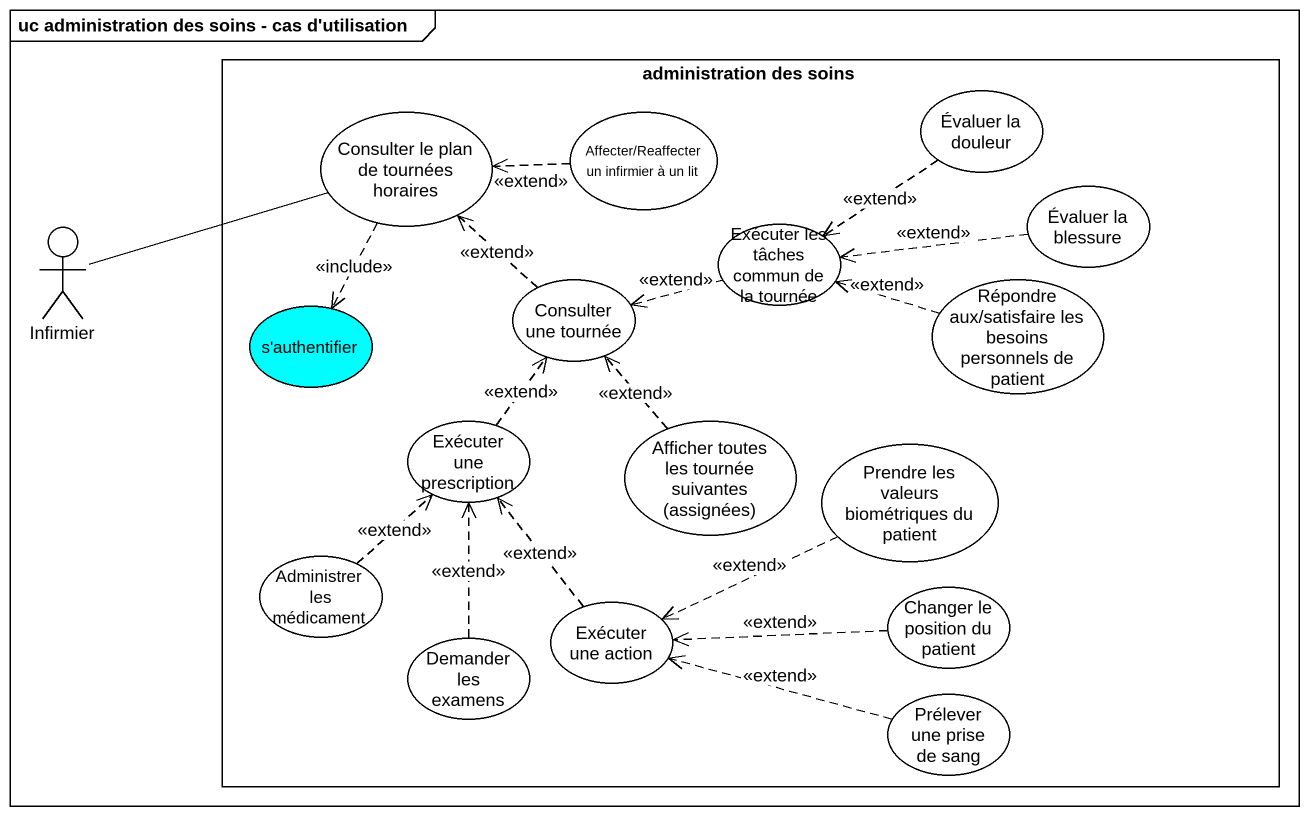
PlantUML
@startuml
mainframe uc administration des soins - cas d'utilisation
rectangle "administration des soins" as administration_des_soins {
  usecase "Consulter le plan de tournées horaires" as Consulter_le_plan_de #FFFFFF
  usecase "Affecter/Reaffecter un infirmier à un lit" as Affecter_Reaffecter_un #FFFFFF
  usecase "Évaluer la douleur" as Évaluer_la_douleur #FFFFFF
  usecase "Évaluer la blessure" as Évaluer_la_blessure #FFFFFF
  usecase "Consulter une tournée" as Consulter_une_tournée #FFFFFF
  usecase "Exécuter les tâches commun de la tournée" as Exécuter_les_tâches_commun #FFFFFF
  usecase "Répondre aux/satisfaire les besoins personnels de patient" as Répondre_aux_satisfaire_les #FFFFFF
  usecase "s'authentifier" as s_authentifier #00FEFE
  usecase "Exécuter une prescription" as Exécuter_une_prescription #FFFFFF
  usecase "Afficher toutes les tournée suivantes (assignées)" as Afficher_toutes_les_tournée #FFFFFF
  usecase "Prendre les valeurs biométriques du patient" as Prendre_les_valeurs #FFFFFF
  usecase "Administrer les médicament" as Administrer_les_médicament #FFFFFF
  usecase "Demander les examens" as Demander_les_examens #FFFFFF
  usecase "Exécuter une action" as Exécuter_une_action #FFFFFF
  usecase "Changer le position du patient" as Changer_le_position_du #FFFFFF
  usecase "Prélever une prise de sang" as Prélever_une_prise_de_sang #FFFFFF
}
actor Infirmier
Consulter_le_plan_de ..> s_authentifier : <<include>>
Affecter_Reaffecter_un .left.> Consulter_le_plan_de : <<extend>>
Évaluer_la_douleur ..> Exécuter_les_tâches_commun : <<extend>>
Évaluer_la_blessure .left.> Exécuter_les_tâches_commun : <<extend>>
Infirmier -right- Consulter_le_plan_de
Consulter_une_tournée .up.> Consulter_le_plan_de : <<extend>>
Exécuter_les_tâches_commun .left.> Consulter_une_tournée : <<extend>>
Répondre_aux_satisfaire_les .left.> Exécuter_les_tâches_commun : <<extend>>
Exécuter_une_prescription .up.> Consulter_une_tournée : <<extend>>
Afficher_toutes_les_tournée .up.> Consulter_une_tournée : <<extend>>
Prendre_les_valeurs .left.> Exécuter_une_action : <<extend>>
Administrer_les_médicament .up.> Exécuter_une_prescription : <<extend>>
Demander_les_examens .up.> Exécuter_une_prescription : <<extend>>
Exécuter_une_action .up.> Exécuter_une_prescription : <<extend>>
Changer_le_position_du .left.> Exécuter_une_action : <<extend>>
Prélever_une_prise_de_sang .left.> Exécuter_une_action : <<extend>>
@enduml
